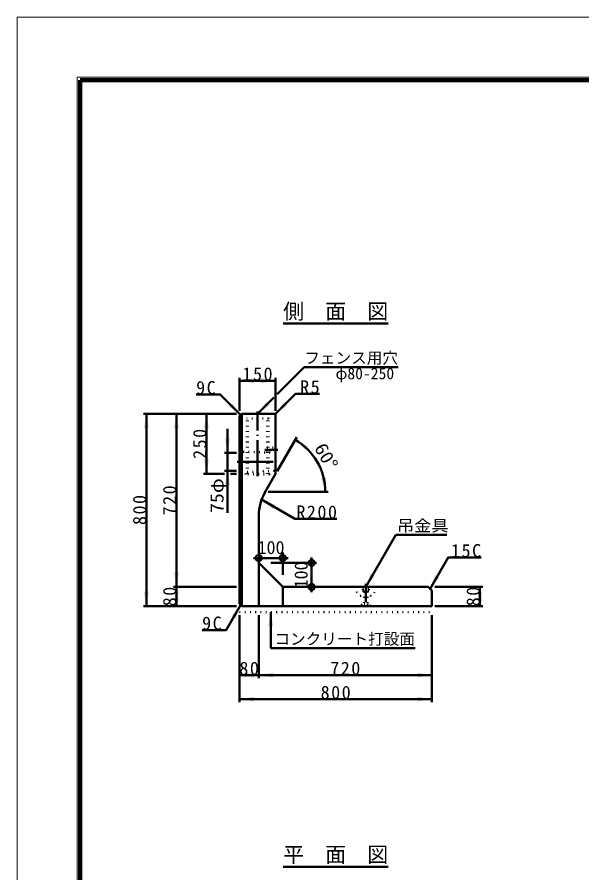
# Model space of a CAD drawing. Units: millimetres, scale not verified, with parts at other scales. Extents: x -2102 to 2102, y -1485 to 1485.
# Drawn here: x -2102 to -1163, y 61 to 1485 of the extents above; entities that cross this region are included whole.
import ezdxf
from ezdxf.enums import TextEntityAlignment as Align

# ---------------------------------------------------------------- set-up
doc = ezdxf.new("R2010")
doc.units = ezdxf.units.MM
doc.header["$LTSCALE"] = 5
doc.linetypes.add('DOTTED', pattern=[1.75, 0.25, -1.5])
doc.linetypes.add('LONG_DASHED_DOTTED', pattern=[15.25, 12, -1.5, 0.25, -1.5])
doc.layers.add('0-0_V-nasSTD', color=7, linetype='Continuous', lineweight=50)
doc.styles.add('ＭＳ ゴシック', font='')
doc.styles.get('ＭＳ ゴシック').set_extended_font_data('MS Gothic')

msp = doc.modelspace()

# ---------------------------------------------------------------- linework, layer by layer
at = {"layer": '0-0_V-nasSTD', "lineweight": 100}
msp.add_line((-1997.5, 1380), (-1997.5, -1380), dxfattribs=at)
at = {"layer": '0-0_V-nasSTD'}
for p, q in [((-1659.925, 974.987), (-1484.925, 974.987)), ((-1669.597, 857.816), (-1624.643, 902.769)), ((-1624.643, 902.769), (-1468.643, 902.769)), ((-1732.425, 884.987), (-1732.425, 829.987)), ((-1672.425, 884.987), (-1672.425, 829.987)), ((-1672.425, 879.987), (-1732.425, 879.987)), ((-1675.254, 852.159), (-1702.425, 824.987)), ((-1737.425, 824.987), (-1892.425, 824.987)), ((-1887.425, 824.987), (-1887.425, 504.987)), ((-1837.425, 824.987), (-1837.425, 536.987)), ((-1787.425, 824.987), (-1787.425, 724.987)), ((-1728.825, 824.987), (-1732.425, 821.387)), ((-1732.425, 821.387), (-1732.425, 508.587)), ((-1674.425, 824.987), (-1728.825, 824.987)), ((-1728.825, 824.987), (-1728.825, 504.987)), ((-1752.425, 799.987), (-1752.425, 759.987)), ((-1637.207, 785.987), (-1669.907, 729.349)), ((-1757.425, 759.987), (-1737.425, 759.987)), ((-1752.425, 759.987), (-1752.425, 729.987)), ((-1757.425, 729.987), (-1737.425, 729.987)), ((-1752.425, 729.987), (-1752.425, 659.987)), ((-1757.425, 724.987), (-1792.425, 724.987)), ((-1747.425, 724.987), (-1737.425, 724.987)), ((-1684.707, 695.054), (-1584.707, 695.054)), ((-1695.687, 682.176), (-1640.262, 650.176)), ((-1700.425, 655.054), (-1700.425, 504.987)), ((-1640.262, 650.176), (-1570.262, 650.176)), ((-1522.425, 536.987), (-1472.425, 623.59)), ((-1472.425, 623.59), (-1387.425, 623.59)), ((-1651.425, 584.987), (-1709.425, 584.987)), ((-1660.425, 593.987), (-1660.425, 556.987)), ((-1612.425, 585.987), (-1612.425, 527.987)), ((-1700.425, 576.987), (-1660.425, 536.987)), ((-1680.425, 576.987), (-1604.425, 576.987)), ((-1737.425, 536.987), (-1842.425, 536.987)), ((-1837.425, 536.987), (-1837.425, 504.987)), ((-1660.425, 536.987), (-1418.425, 536.987)), ((-1660.425, 504.987), (-1660.425, 536.987)), ((-1418.425, 536.987), (-1412.425, 530.987)), ((-1327.425, 536.987), (-1407.425, 536.987)), ((-1332.425, 536.987), (-1332.425, 504.987)), ((-1737.425, 504.987), (-1892.425, 504.987)), ((-1732.425, 508.587), (-1728.825, 504.987)), ((-1327.425, 504.987), (-1407.425, 504.987)), ((-1732.425, 345.187), (-1732.425, 490.187)), ((-1700.425, 385.187), (-1700.425, 490.187)), ((-1680.425, 435.187), (-1680.425, 495.187)), ((-1412.425, 345.187), (-1412.425, 490.187)), ((-1680.425, 435.187), (-1440.425, 435.187)), ((-1412.425, 350.187), (-1732.425, 350.187)), ((-1659.925, 71.187), (-1484.925, 71.187))]:
    msp.add_line(p, q, dxfattribs=at)
at = {"layer": '0-0_V-nasSTD', "linetype": 'LONG_DASHED_DOTTED'}
for p, q in [((-1702.425, 720.987), (-1702.425, 828.987)), ((-1690.425, 764.987), (-1668.425, 764.987)), ((-1736.425, 744.987), (-1668.425, 744.987)), ((-1522.425, 541.987), (-1522.425, 511.987))]:
    msp.add_line(p, q, dxfattribs=at)
at = {"layer": '0-0_V-nasSTD', "linetype": 'DOTTED'}
for p, q in [((-1723.425, 824.987), (-1720.425, 816.987)), ((-1720.425, 724.987), (-1720.425, 816.987)), ((-1684.425, 816.987), (-1720.425, 816.987)), ((-1718.425, 724.987), (-1718.425, 816.987)), ((-1686.425, 724.987), (-1686.425, 816.987)), ((-1684.425, 816.987), (-1681.425, 824.987)), ((-1684.425, 724.987), (-1684.425, 816.987)), ((-1686.425, 760.987), (-1686.425, 768.987)), ((-1686.425, 768.987), (-1672.425, 768.987)), ((-1672.425, 749.987), (-1672.425, 779.987)), ((-1672.425, 759.987), (-1728.425, 761.987)), ((-1672.425, 760.987), (-1686.425, 760.987)), ((-1728.425, 727.987), (-1732.425, 724.387)), ((-1728.425, 727.987), (-1672.425, 729.987)), ((-1682.425, 724.987), (-1722.425, 724.987)), ((-1722.425, 724.187), (-1722.425, 724.987)), ((-1682.425, 724.187), (-1722.425, 724.187)), ((-1682.425, 724.187), (-1682.425, 724.987)), ((-1527.425, 532.987), (-1517.425, 532.987)), ((-1527.425, 532.987), (-1527.425, 530.187)), ((-1527.425, 530.187), (-1525.225, 528.987)), ((-1527.425, 530.187), (-1517.425, 530.187)), ((-1525.225, 528.987), (-1525.225, 508.987)), ((-1525.225, 528.987), (-1519.625, 528.987)), ((-1519.625, 528.987), (-1517.425, 530.187)), ((-1519.625, 528.987), (-1519.625, 508.987)), ((-1517.425, 532.987), (-1517.425, 530.187)), ((-1529.425, 506.987), (-1525.225, 508.987)), ((-1529.425, 506.987), (-1529.425, 505.787)), ((-1529.425, 506.987), (-1515.425, 506.987)), ((-1529.425, 505.787), (-1515.425, 505.787)), ((-1525.225, 508.987), (-1519.625, 508.987)), ((-1519.625, 508.987), (-1515.425, 506.987)), ((-1515.425, 506.987), (-1515.425, 505.787)), ((-1732.425, 495.187), (-1412.425, 495.187))]:
    msp.add_line(p, q, dxfattribs=at)
at = {"layer": '0-0_V-nasSTD', "lineweight": 18}
for points in [[(-2102.5, -1485), (-2102.5, 1485), (2102.5, 1485), (2102.5, -1485)], [(-2002.5, -1385), (-2002.5, 1385), (2002.5, 1385), (2002.5, -1385)]]:
    msp.add_lwpolyline(points, close=True, dxfattribs=at)
at = {"layer": '0-0_V-nasSTD', "lineweight": 100}
msp.add_lwpolyline([(1997.5, -1380), (1997.5, 1380), (-1997.5, 1380)], dxfattribs=at)
at = {"layer": '0-0_V-nasSTD'}
for points in [[(-1730.625, 823.187), (-1764.566, 857.128), (-1804.566, 857.128)], [(-1673.011, 824.402), (-1639.07, 858.343), (-1599.07, 858.343)], [(-1672.425, 822.987), (-1672.425, 724.987), (-1689.707, 695.054)], [(-1415.425, 533.987), (-1385.425, 585.949), (-1330.425, 585.949)], [(-1728.825, 504.987), (-1412.425, 504.987), (-1412.425, 530.987)], [(-1730.625, 506.787), (-1754.625, 465.218), (-1794.625, 465.218)], [(-1412.425, 390.187), (-1700.425, 390.187), (-1732.425, 390.187)]]:
    msp.add_lwpolyline(points, dxfattribs=at)
at = {"layer": '0-0_V-nasSTD', "linetype": 'DOTTED'}
msp.add_lwpolyline([(-1728.425, 727.987), (-1728.425, 761.987), (-1732.425, 765.587)], dxfattribs=at)
at = {"layer": '0-0_V-nasSTD'}
for centre in [(-1700.425, 584.987), (-1660.425, 584.987), (-1612.425, 576.987), (-1612.425, 536.987)]:
    msp.add_circle(centre, 5, dxfattribs=at)
for centre, radius, start, end in [((-1674.425, 822.987), 2, 0, 90), ((-1689.707, 695.054), 100, 0, 60), ((-1620.425, 655.054), 80, 150, 180)]:
    msp.add_arc(centre, radius, start, end, dxfattribs=at)
at = {"layer": '0-0_V-nasSTD', "linetype": 'DOTTED'}
msp.add_arc((-1522.425, 536.987), 17.2, 180, 0, dxfattribs=at)
at = {"layer": '0-0_V-nasSTD'}
for points in [[(-1732.425, 879.987), (-1708.425, 879.987), (-1708.425, 883.987)], [(-1696.425, 879.987), (-1696.425, 883.987), (-1672.425, 879.987)], [(-1732.425, 879.987), (-1708.425, 875.987), (-1708.425, 879.987)], [(-1696.425, 875.987), (-1696.425, 879.987), (-1672.425, 879.987)], [(-1750.424, 837.329), (-1747.596, 840.158), (-1730.625, 823.187)], [(-1747.596, 840.158), (-1744.767, 842.986), (-1730.625, 823.187)], [(-1702.425, 824.987), (-1688.283, 844.786), (-1685.455, 841.958)], [(-1702.425, 824.987), (-1685.455, 841.958), (-1682.626, 839.129)], [(-1673.011, 824.402), (-1658.869, 844.201), (-1656.04, 841.372)], [(-1673.011, 824.402), (-1656.04, 841.372), (-1653.212, 838.544)], [(-1891.425, 800.987), (-1887.425, 800.987), (-1887.425, 824.987)], [(-1887.425, 800.987), (-1887.425, 824.987), (-1883.425, 800.987)], [(-1841.425, 800.987), (-1837.425, 800.987), (-1837.425, 824.987)], [(-1837.425, 800.987), (-1837.425, 824.987), (-1833.425, 800.987)], [(-1791.425, 800.987), (-1787.425, 800.987), (-1787.425, 824.987)], [(-1787.425, 800.987), (-1787.425, 824.987), (-1783.425, 800.987)], [(-1756.425, 783.987), (-1752.425, 759.987), (-1752.425, 783.987)], [(-1752.425, 759.987), (-1752.425, 783.987), (-1748.425, 783.987)], [(-1639.707, 781.657), (-1622.803, 764.156), (-1620.422, 767.37)], [(-1639.707, 781.657), (-1620.422, 767.37), (-1618.041, 770.585)], [(-1791.425, 748.987), (-1787.425, 724.987), (-1787.425, 748.987)], [(-1787.425, 724.987), (-1787.425, 748.987), (-1783.425, 748.987)], [(-1756.425, 705.987), (-1752.425, 705.987), (-1752.425, 729.987)], [(-1752.425, 705.987), (-1752.425, 729.987), (-1748.425, 705.987)], [(-1596.411, 718.443), (-1592.437, 718.898), (-1589.707, 695.054)], [(-1592.437, 718.898), (-1589.707, 695.054), (-1588.463, 719.353)], [(-1695.687, 682.176), (-1676.903, 666.712), (-1674.903, 670.176)], [(-1695.687, 682.176), (-1674.903, 670.176), (-1672.903, 673.64)], [(-1841.425, 560.987), (-1837.425, 536.987), (-1837.425, 560.987)], [(-1837.425, 536.987), (-1837.425, 560.987), (-1833.425, 560.987)], [(-1522.425, 536.987), (-1513.889, 559.772), (-1510.425, 557.772)], [(-1522.425, 536.987), (-1510.425, 557.772), (-1506.961, 555.772)], [(-1415.425, 533.987), (-1406.889, 556.772), (-1403.425, 554.772)], [(-1415.425, 533.987), (-1403.425, 554.772), (-1399.961, 552.772)], [(-1891.425, 528.987), (-1887.425, 504.987), (-1887.425, 528.987)], [(-1887.425, 504.987), (-1887.425, 528.987), (-1883.425, 528.987)], [(-1841.425, 512.987), (-1837.425, 512.987), (-1837.425, 536.987)], [(-1841.425, 528.987), (-1837.425, 504.987), (-1837.425, 528.987)], [(-1837.425, 512.987), (-1837.425, 536.987), (-1833.425, 512.987)], [(-1837.425, 504.987), (-1837.425, 528.987), (-1833.425, 528.987)], [(-1336.425, 512.987), (-1332.425, 512.987), (-1332.425, 536.987)], [(-1336.425, 528.987), (-1332.425, 504.987), (-1332.425, 528.987)], [(-1332.425, 512.987), (-1332.425, 536.987), (-1328.425, 512.987)], [(-1332.425, 504.987), (-1332.425, 528.987), (-1328.425, 528.987)], [(-1746.089, 488.003), (-1742.625, 486.003), (-1730.625, 506.787)], [(-1742.625, 486.003), (-1739.161, 484.003), (-1730.625, 506.787)], [(-1684.425, 471.187), (-1680.425, 471.187), (-1680.425, 495.187)], [(-1680.425, 471.187), (-1680.425, 495.187), (-1676.425, 471.187)], [(-1732.425, 390.187), (-1708.425, 390.187), (-1708.425, 394.187)], [(-1732.425, 390.187), (-1708.425, 386.187), (-1708.425, 390.187)], [(-1724.425, 390.187), (-1724.425, 394.187), (-1700.425, 390.187)], [(-1724.425, 386.187), (-1724.425, 390.187), (-1700.425, 390.187)], [(-1700.425, 390.187), (-1676.425, 390.187), (-1676.425, 394.187)], [(-1700.425, 390.187), (-1676.425, 386.187), (-1676.425, 390.187)], [(-1436.425, 390.187), (-1436.425, 394.187), (-1412.425, 390.187)], [(-1436.425, 386.187), (-1436.425, 390.187), (-1412.425, 390.187)], [(-1732.425, 350.187), (-1708.425, 350.187), (-1708.425, 354.187)], [(-1732.425, 350.187), (-1708.425, 346.187), (-1708.425, 350.187)], [(-1436.425, 350.187), (-1436.425, 354.187), (-1412.425, 350.187)], [(-1436.425, 346.187), (-1436.425, 350.187), (-1412.425, 350.187)]]:
    msp.add_solid(points, dxfattribs=at)

# ---------------------------------------------------------------- texts
at = {"layer": '0-0_V-nasSTD', "style": 'ＭＳ ゴシック'}
for s, height, p in [('側\u3000面\u3000図', 25.66, (-1659.925, 974.987)), ('フェンス用穴', 19.06, (-1624.643, 902.769)), ('φ80-250', 19.06, (-1572.643, 876.769)), ('100', 21.99, (-1702.425, 584.987)), ('コンクリート打設面', 19.06, (-1674.397, 435.187)), ('平\u3000面\u3000図', 25.66, (-1659.925, 71.187))]:
    msp.add_text(s, height=height, dxfattribs=at).set_placement(p, align=Align.BOTTOM_LEFT)
at = {"layer": '0-0_V-nasSTD', "style": 'ＭＳ ゴシック', "width": 1.1}
for s, rotation, p in [('60°', 300, (-1614.605, 764.973)), ('75φ', 90, (-1752.425, 659.987))]:
    msp.add_text(s, height=21.99, rotation=rotation, dxfattribs=at).set_placement(p, align=Align.BOTTOM_LEFT)
msp.add_text('吊金具', height=19.06, dxfattribs=at).set_placement((-1470.425, 623.59), align=Align.BOTTOM_LEFT)
at = {"layer": '0-0_V-nasSTD', "style": 'ＭＳ ゴシック'}
msp.add_text('100', height=21.99, rotation=90, dxfattribs=at).set_placement((-1612.425, 534.487), align=Align.BOTTOM_LEFT)
at = {"layer": '0-0_V-nasSTD', "char_height": 21.99, "attachment_point": 7, "style": 'ＭＳ ゴシック'}
for s, insert in [('\\T1.17;150', (-1727.425, 879.987)), ('\\T1.17;9C', (-1804.566, 857.128)), ('\\T1.17;R5', (-1631.57, 858.343)), ('\\T1.17;R200', (-1637.762, 650.176)), ('\\T1.17;15C', (-1380.425, 585.949)), ('\\T1.17;9C', (-1794.625, 465.218)), ('\\T1.17;80', (-1732.676, 390.187)), ('\\T1.17;720', (-1581.425, 390.187)), ('\\T1.17;800', (-1597.425, 350.187))]:
    msp.add_mtext(s, dxfattribs=dict(at, insert=insert))
at = {"layer": '0-0_V-nasSTD', "char_height": 21.99, "attachment_point": 7, "rotation": 90, "style": 'ＭＳ ゴシック'}
for s, insert in [('\\T1.17;250', (-1787.425, 749.987)), ('\\T1.17;720', (-1837.425, 655.987)), ('\\T1.17;800', (-1887.425, 639.987)), ('\\T1.17;80', (-1837.425, 504.737)), ('\\T1.17;80', (-1332.425, 504.737))]:
    msp.add_mtext(s, dxfattribs=dict(at, insert=insert))

doc.saveas('drawing.dxf')
